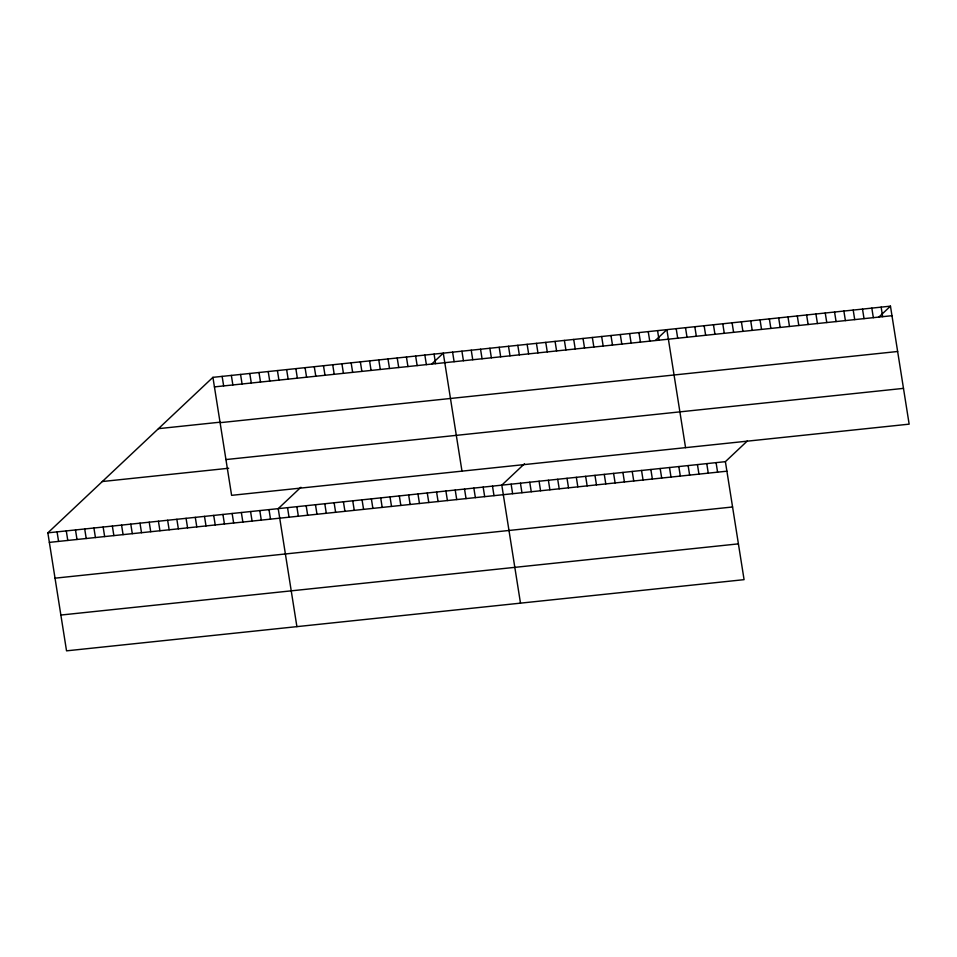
<?xml version="1.0" encoding="UTF-8"?>
<svg xmlns="http://www.w3.org/2000/svg" width="957" height="957" viewBox="0 0 957 957"><rect width="100%" height="100%" fill="white"/><g stroke="black" fill="none" stroke-linecap="round" stroke-linejoin="round"><path stroke-width="1.44" d="M747.333 440.986L725.394 461.657L744.079 579.655L66.535 650.844L47.85 532.846L212.921 377.345L890.465 306.156L909.15 424.154L231.606 495.343L212.921 377.345M300.917 487.257L278.212 508.634L296.897 626.632M431.93 363.839L443.282 353.145L461.98 471.143M524.496 463.762L501.803 485.139L520.488 603.149M655.521 340.345L666.873 329.651L685.559 447.649M879.112 316.851L890.465 306.156M214.428 386.891L891.972 315.702M158.443 428.664L220.313 422.157M220.098 422.683L897.642 351.494M225.948 459.563L903.48 388.375M102.327 481.527L228.699 468.248M47.85 532.846L725.394 461.657M49.357 542.38L726.901 471.191M55.028 578.172L732.572 506.983M60.865 615.052L738.409 543.863M881.146 307.137L882.653 316.683M871.827 308.118L873.334 317.664M862.508 309.099L864.027 318.645M853.201 310.08L854.709 319.614M843.883 311.049L845.39 320.595M834.564 312.03L836.071 321.576M825.245 313.011L826.764 322.557M815.926 313.992L817.445 323.538M806.619 314.973L808.127 324.519M797.301 315.954L798.808 325.488M787.982 316.923L789.489 326.469M778.663 317.903L780.182 327.45M769.356 318.884L770.864 328.43M760.037 319.865L761.545 329.411M750.719 320.846L752.226 330.392M741.4 321.815L742.919 331.361M732.081 322.796L733.6 332.342M722.774 323.777L724.282 333.323M713.455 324.758L714.963 334.304M704.137 325.739L705.644 335.285M694.818 326.72L696.337 336.254M716.075 462.626L717.583 472.172M685.499 327.689L687.018 337.235M706.756 463.607L708.264 473.153M676.192 328.67L677.7 338.216M697.438 464.588L698.957 474.134M688.131 465.569L689.638 475.115M657.555 330.632L659.074 340.178M678.812 466.549L680.319 476.096M648.236 331.612L649.755 341.159M669.493 467.518L671.001 477.065M638.929 332.593L640.436 342.127M660.174 468.499L661.694 478.045M629.61 333.562L631.118 343.108M650.856 469.48L652.375 479.026M620.292 334.543L621.799 344.089M641.549 470.461L643.056 480.007M610.973 335.524L612.492 345.07M632.23 471.442L633.737 480.988M601.654 336.505L603.173 346.051M622.911 472.423L624.419 481.957M592.347 337.486L593.854 347.032M613.593 473.392L615.112 482.938M583.028 338.467L584.536 348.001M604.274 474.373L605.793 483.919M573.71 339.436L575.217 348.982M594.967 475.354L596.474 484.9M564.391 340.417L565.91 349.963M585.648 476.335L587.155 485.881M555.084 341.398L556.591 350.944M576.329 477.316L577.837 486.862M545.765 342.379L547.272 351.925M567.011 478.297L568.53 487.831M536.446 343.36L537.954 352.906M557.704 479.266L559.211 488.812M527.128 344.341L528.647 353.875M548.385 480.247L549.892 489.793M517.809 345.31L519.328 354.856M539.066 481.227L540.573 490.774M508.502 346.29L510.009 355.837M529.747 482.208L531.267 491.754M499.183 347.271L500.69 356.817M520.429 483.189L521.948 492.735M489.864 348.252L491.372 357.798M511.122 484.17L512.629 493.704M480.546 349.233L482.065 358.767M471.239 350.202L472.746 359.748M492.484 486.12L493.991 495.666M461.92 351.183L463.427 360.729M483.165 487.101L484.685 496.647M452.601 352.164L454.108 361.71M473.859 488.082L475.366 497.628M464.54 489.063L466.047 498.609M434.071 354.114L435.579 363.66M455.221 490.044L456.728 499.578M424.86 355.083L426.367 364.629M445.902 491.013L447.421 500.559M415.637 356.052L417.156 365.598M436.583 491.994L438.103 501.54M406.426 357.021L407.933 366.567M427.277 492.975L428.784 502.521M397.215 357.99L398.722 367.524M417.958 493.956L419.465 503.502M387.992 358.959L389.511 368.493M408.639 494.936L410.146 504.471M378.781 359.928L380.3 369.462M399.32 495.905L400.839 505.452M369.569 360.885L371.077 370.431M390.013 496.886L391.521 506.432M360.358 361.854L361.866 371.4M380.695 497.867L382.202 507.413M351.135 362.823L352.655 372.369M371.376 498.848L372.883 508.394M341.924 363.792L343.431 373.338M362.057 499.829L363.576 509.375M332.713 364.761L334.22 374.307M352.738 500.81L354.257 510.344M323.49 365.73L325.009 375.276M343.431 501.779L344.939 511.325M314.279 366.698L315.798 376.245M334.113 502.76L335.62 512.306M305.068 367.667L306.575 377.214M324.794 503.741L326.301 513.287M295.857 368.636L297.364 378.182M315.475 504.722L316.994 514.268M286.633 369.605L288.153 379.151M306.156 505.703L307.675 515.249M277.422 370.574L278.93 380.12M296.849 506.684L298.357 516.218M268.211 371.543L269.718 381.089M287.531 507.653L289.038 517.199M258.988 372.512L260.507 382.046M249.777 373.481L251.296 383.015M269.001 509.603L270.508 519.149M240.566 374.45L242.073 383.984M259.79 510.571L261.297 520.118M231.355 375.407L232.862 384.953M250.567 511.54L252.086 521.087M222.132 376.376L223.651 385.922M241.355 512.509L242.863 522.055M232.144 513.478L233.652 523.024M222.921 514.447L224.44 523.993M213.71 515.416L215.229 524.962M204.499 516.385L206.006 525.931M195.288 517.354L196.795 526.888M186.065 518.323L187.584 527.857M176.854 519.292L178.361 528.826M167.642 520.249L169.15 529.795M158.419 521.218L159.939 530.764M149.208 522.187L150.727 531.733M139.997 523.156L141.504 532.702M130.786 524.125L132.293 533.671M121.563 525.094L123.082 534.64M112.352 526.063L113.859 535.609M103.141 527.032L104.648 536.578M93.918 528.001L95.437 537.547M84.706 528.97L86.226 538.516M75.495 529.939L77.003 539.485M66.284 530.908L67.791 540.454M57.061 531.877L58.58 541.423"/></g></svg>
